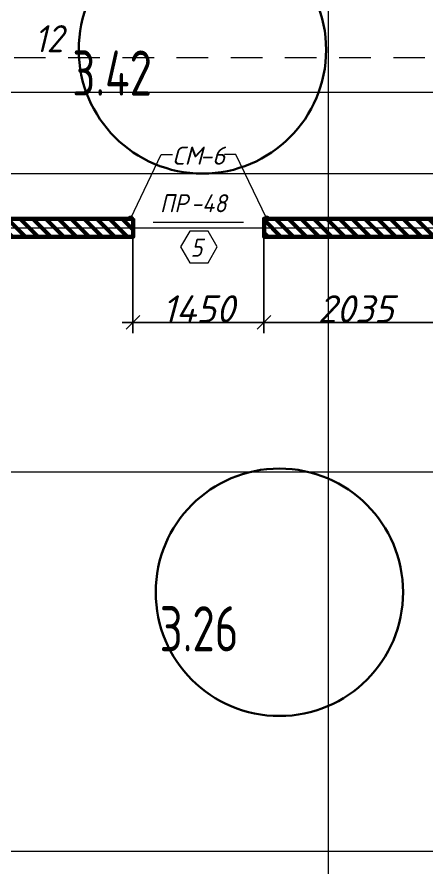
# Model space of a CAD drawing. Header units: millimetres. Extents: x 12986 to 523328, y -9759 to 30092.
# Drawn here: x 497792 to 502331, y -455 to 8963 of the extents above; entities that cross this region are included whole.
import ezdxf

# ---------------------------------------------------------------- set-up
doc = ezdxf.new("R2010")
doc.units = ezdxf.units.MM
doc.linetypes.add('01 Штриховая _4 мм_', pattern=[600, 350, -250])
doc.layers.add('0)Допникки кружки', color=7, linetype='Continuous', plot=False)
for name, color, linetype, lineweight in [('5) Блок ячеистый', 160, 'Continuous', 60), ('A-ANNO-DIMS', 7, 'Continuous', 9), ('A-ANNO-SYMB', 7, 'Continuous', 9), ('A-AREA-IDEN', 7, 'Continuous', 9), ('A-DOOR-IDEN', 7, 'Continuous', 9), ('A-GENM', 7, 'Continuous', 9), ('A-GENM-1', 7, 'Continuous', 25), ('A-GENM-IDEN', 7, 'Continuous', 9), ('A-WALL-FNSH-2', 7, 'Continuous', 5), ('G-ANNO-SYMB-1', 7, '01 Штриховая _4 мм_', 9), ('Оси-1', 7, 'Continuous', 20)]:
    doc.layers.add(name, color=color, linetype=linetype, lineweight=lineweight)
doc.layers.add('A-WALL-11', color=7, linetype='Continuous', lineweight=13, true_color=0x800000)
doc.styles.add('ISOCPEUR_I_2', font='isocpeui.ttf', dxfattribs={"height": 300})
doc.styles.add('ISOCPEUR_I_3', font='isocpeui.ttf', dxfattribs={"width": 0.9, "height": 200})
doc.styles.add('ISOCPEUR_I_4', font='isocpeui.ttf', dxfattribs={"width": 0.9, "height": 300})
doc.styles.add('СПДС', font='ГОСТ тип А.ttf', dxfattribs={"width": 0.9})
doc.dimstyles.new('ISO-2_0_0_9К_СРЕДНИЙ_2', dxfattribs={"dimscale": 304.8, "dimtxt": 199.196235, "dimasz": 0.492126, "dimexe": 0.393701, "dimexo": 0, "dimgap": 0, "dimtad": 1, "dimdec": 0, "dimzin": 0, "dimdsep": 46, "dimtxsty": 'ISOCPEUR_I_2', "dimblk1": 'OBLIQUE', "dimblk2": 'OBLIQUE', "dimsah": 1, "dimcen": 0.09, "dimdle": 0.393701, "dimazin": 0, "dimtfac": 1, "dimtdec": 4, "dimtix": 1, "dimtmove": 0, "dimatfit": 3, "dimfxl": 1, "dimtvp": 1, "dimtolj": 1, "dimtzin": 0, "dimarcsym": 2})

# ---------------------------------------------------------------- blocks, each defined once
blk = doc.blocks.new('Фахверк_СКБ_Уголок_Тип 2 - СМ-6_200х2180 h-30007491-АР1_1_Кладочный план 3 этажа')
at = {"layer": 'A-GENM-1'}
for p, q in [((125, 156), (125, 81)), ((200, 156), (125, 156)), ((131, 81), (131, 150)), ((131, 150), (200, 150)), ((200, 150), (200, 156)), ((125, 81), (131, 81)), ((131, 19), (125, 19)), ((125, 19), (125, -56)), ((131, -50), (131, 19)), ((125, -56), (200, -56)), ((200, -50), (131, -50)), ((200, -56), (200, -50))]:
    blk.add_line(p, q, dxfattribs=at)
blk = doc.blocks.new('Стойка_Влож_Полоса боковая - Полоса-27101091-АР1_1_Кладочный план 3 этажа')
at = {"layer": 'A-GENM'}
for p, q in [((-5, 85), (0, 85)), ((-5, -85), (-5, 85)), ((0, 31), (0, -31)), ((0, -85), (-5, -85))]:
    blk.add_line(p, q, dxfattribs=at)
blk = doc.blocks.new('_Oblique')
at = {"color": 0, "linetype": 'ByBlock', "lineweight": -2}
blk.add_line((-0.5, -0.5), (0.5, 0.5), dxfattribs=at)
blk = doc.blocks.new('*D3467')
at = {"layer": 'A-ANNO-DIMS', "color": 0, "lineweight": -2, "transparency": 16777216}
for p, q in [((499075.8, 6522.7), (499075.8, 5463.9)), ((500525.8, 6522.7), (500525.8, 5463.9)), ((498955.8, 5583.9), (500645.8, 5583.9))]:
    blk.add_line(p, q, dxfattribs=at)
at = {"layer": 'Defpoints', "color": 0, "transparency": 16777216}
for p in [(499075.8, 6522.7), (500525.8, 6522.7), (500525.8, 5583.9)]:
    blk.add_point(p, dxfattribs=at)
at = {"layer": 'A-ANNO-DIMS', "color": 0, "lineweight": -2, "transparency": 16777216, "xscale": 150, "yscale": 150, "zscale": 150, "rotation": 180}
blk.add_blockref('_Oblique', (499075.8, 5583.9), dxfattribs=at)
at = {"layer": 'A-ANNO-DIMS', "color": 0, "lineweight": -2, "transparency": 16777216, "xscale": 150, "yscale": 150, "zscale": 150}
blk.add_blockref('_Oblique', (500525.8, 5583.9), dxfattribs=at)
at = {"layer": 'A-ANNO-DIMS', "color": 0, "transparency": 16777216, "insert": (499800.8, 5733.9), "char_height": 300, "width": 579.201, "attachment_point": 5, "style": 'ISOCPEUR_I_2'}
blk.add_mtext('\\A1;1450', dxfattribs=at)
blk = doc.blocks.new('*D3468')
at = {"layer": 'A-ANNO-DIMS', "color": 0, "lineweight": -2, "transparency": 16777216}
for p, q in [((500525.8, 6522.7), (500525.8, 5463.9)), ((502560.8, 5690), (502560.8, 5463.9)), ((500405.8, 5583.9), (502680.8, 5583.9))]:
    blk.add_line(p, q, dxfattribs=at)
at = {"layer": 'Defpoints', "color": 0, "transparency": 16777216}
for p in [(500525.8, 6522.7), (502560.8, 5690), (502560.8, 5583.9)]:
    blk.add_point(p, dxfattribs=at)
at = {"layer": 'A-ANNO-DIMS', "color": 0, "lineweight": -2, "transparency": 16777216, "xscale": 150, "yscale": 150, "zscale": 150, "rotation": 180}
blk.add_blockref('_Oblique', (500525.8, 5583.9), dxfattribs=at)
at = {"layer": 'A-ANNO-DIMS', "color": 0, "lineweight": -2, "transparency": 16777216, "xscale": 150, "yscale": 150, "zscale": 150}
blk.add_blockref('_Oblique', (502560.8, 5583.9), dxfattribs=at)
at = {"layer": 'A-ANNO-DIMS', "color": 0, "transparency": 16777216, "insert": (501543.3, 5733.9), "char_height": 300, "width": 606.782, "attachment_point": 5, "style": 'ISOCPEUR_I_2'}
blk.add_mtext('\\A1;2035', dxfattribs=at)
blk = doc.blocks.new('AAR_СКБ_Марка_Двери_Перемычка и проем - Марка перемычки и проема-25306769-АР1_1_Кладочный план 3 этажа')
at = {"layer": 'A-DOOR-IDEN'}
for p, q in [((-5, 0), (5, 0)), ((-0.968, -0.984), (-1.986, -2.747)), ((1.067, -0.984), (-0.968, -0.984)), ((2.085, -2.747), (1.067, -0.984)), ((-1.986, -2.747), (-0.968, -4.509)), ((1.067, -4.509), (2.085, -2.747)), ((-0.968, -4.509), (1.067, -4.509))]:
    blk.add_line(p, q, dxfattribs=at)

msp = doc.modelspace()

# ---------------------------------------------------------------- hatches: boundary and pattern name
at = {"layer": '5) Блок ячеистый'}
h = msp.add_hatch(dxfattribs=at)
h.set_pattern_fill('FP_1', color=256, style=0, pattern_type=2)
h.set_pattern_definition([(135, (395430.81, -3869.25), (-70.71068, -70.71068), [])])
h.paths.add_polyline_path([(502560.80859, 6530.74642), (502560.80859, 6730.74642), (500526.80859, 6730.74642), (500526.80859, 6530.74642), (500595.80859, 6530.74642)], flags=0)
h.paths.add_polyline_path([(497262.14007, 6530.74642), (499075.80857, 6530.74642), (499075.80857, 6730.74642), (497040.80855, 6730.74642), (497040.80855, 6530.74642)], flags=0)
h.paths.add_polyline_path([(489640.80855, 6530.74642), (489640.80855, 6730.74642), (488940.80861, 6730.74642), (488940.80861, 6530.74642), (489139.03912, 6530.74642)], flags=0)
h.paths.add_polyline_path([(487260.80855, 6530.74642), (487940.80861, 6530.74642), (487940.80861, 6730.74642), (487260.80855, 6730.74642)], flags=0)
at = {"layer": 'A-GENM-IDEN'}
h = msp.add_hatch(color=256, dxfattribs=at)
edge = h.paths.add_edge_path(flags=0)
edge.add_arc((499050.80859, 6736.74642), 25, 0, 360)
h = msp.add_hatch(color=256, dxfattribs=at)
edge = h.paths.add_edge_path(flags=0)
edge.add_arc((500555.80859, 6736.74642), 25, 0, 360)

# ---------------------------------------------------------------- linework, layer by layer
at = {"layer": '0)Допникки кружки', "color": 1, "lineweight": 30}
for centre in [(499845.19418, 8600.13204), (500697.19418, 2597.13204)]:
    msp.add_circle(centre, 1369.38563, dxfattribs=at)
at = {"layer": '5) Блок ячеистый'}
for points in [[(499079.80859, 6730.74642), (497040.80855, 6730.74642), (497040.80855, 6530.74642), (499079.80859, 6530.74642)], [(502560.80859, 6730.74642), (500526.80859, 6730.74642), (500526.80859, 6530.74642), (502560.80859, 6530.74642)]]:
    msp.add_lwpolyline(points, close=True, dxfattribs=at)
at = {"layer": 'A-GENM-IDEN'}
for p, q in [((499050.80859, 6736.74642), (499387.30202, 7441.46963)), ((499387.30202, 7441.46963), (499512.08201, 7441.46963)), ((500216.67083, 7441.46963), (500089.53513, 7441.46963)), ((500555.80859, 6736.74642), (500216.67083, 7441.46963))]:
    msp.add_line(p, q, dxfattribs=at)
for centre in [(499050.80859, 6736.74642), (500555.80859, 6736.74642)]:
    msp.add_circle(centre, 25, dxfattribs=at)
at = {"layer": 'A-WALL-11'}
msp.add_line((389220.80855, 7230.74641), (521382.43658, 7230.74641), dxfattribs=at)
at = {"layer": 'A-WALL-FNSH-2'}
for p, q in [((499010.80859, 6730.74642), (497040.80855, 6730.74642)), ((499075.80857, 6530.74642), (499075.80857, 6730.74642)), ((502560.80859, 6730.74642), (500595.80859, 6730.74642)), ((500525.80857, 6661.74642), (500525.80857, 6599.74642)), ((497040.80855, 6530.74642), (499010.80859, 6530.74642)), ((500595.80859, 6530.74642), (502560.80859, 6530.74642))]:
    msp.add_line(p, q, dxfattribs=at)
at = {"layer": 'G-ANNO-SYMB-1'}
msp.add_line((438359.01269, 8514.02489), (522235.85803, 8514.02489), dxfattribs=at)
at = {"layer": 'Оси-1'}
for p, q in [((501240.80852, -8019.25359), (501240.80852, 24767.68957)), ((389220.80855, 8130.74641), (521382.43658, 8130.74641)), ((389220.80855, 6630.74641), (521382.43658, 6630.74641)), ((389220.80855, 3930.74641), (521382.43658, 3930.74641)), ((389220.80855, -269.25359), (521382.43658, -269.25359))]:
    msp.add_line(p, q, dxfattribs=at)

# ---------------------------------------------------------------- block references
at = {"layer": 'A-DOOR-IDEN', "xscale": 99.99999999999993, "yscale": 99.99999999999993, "zscale": 99.99999999999993}
msp.add_blockref('AAR_СКБ_Марка_Двери_Перемычка и проем - Марка перемычки и проема-25306769-АР1_1_Кладочный план 3 этажа', (499800.80857, 6692.97346), dxfattribs=at)
at = {"layer": 'A-GENM', "rotation": 180}
msp.add_blockref('Стойка_Влож_Полоса боковая - Полоса-27101091-АР1_1_Кладочный план 3 этажа', (499085.80859, 6630.74642), dxfattribs=at)
at = {"layer": 'A-GENM'}
msp.add_blockref('Стойка_Влож_Полоса боковая - Полоса-27101091-АР1_1_Кладочный план 3 этажа', (500520.80859, 6630.74642), dxfattribs=at)
at = {"layer": 'A-GENM-1', "rotation": 180}
msp.add_blockref('Фахверк_СКБ_Уголок_Тип 2 - СМ-6_200х2180 h-30007491-АР1_1_Кладочный план 3 этажа', (499210.80859, 6680.74642), dxfattribs=at)
at = {"layer": 'A-GENM-1'}
msp.add_blockref('Фахверк_СКБ_Уголок_Тип 2 - СМ-6_200х2180 h-30007491-АР1_1_Кладочный план 3 этажа', (500395.80859, 6580.74642), dxfattribs=at)

# ---------------------------------------------------------------- texts
at = {"layer": 'A-ANNO-SYMB', "insert": (497813.16788, 8873.56828), "char_height": 300, "width": 598.8605625, "attachment_point": 1, "style": 'ISOCPEUR_I_3'}
msp.add_mtext(' 12', dxfattribs=at)
at = {"layer": 'A-AREA-IDEN', "char_height": 500, "attachment_point": 1, "style": 'СПДС'}
for s, insert, width in [('3.42', (498404.55371, 8593.12784), 1370.885625), ('3.26', (499371.90807, 2442.96264), 1327.5945)]:
    msp.add_mtext(s, dxfattribs=dict(at, insert=insert, width=width))
at = {"layer": 'A-DOOR-IDEN', "insert": (499714.61004, 6510.33209), "char_height": 200, "width": 158.734125, "attachment_point": 1, "style": 'ISOCPEUR_I_2'}
msp.add_mtext('\\fISOCPEUR|b0|i1|c204|p34|;\\W.9;5', dxfattribs=at)
at = {"layer": 'A-GENM-IDEN', "char_height": 200, "attachment_point": 1}
for s, insert, width, style in [('СМ', (499512.08201, 7529.08422), 367.9745625, 'ISOCPEUR_I_2'), ('СМ', (499512.08201, 7529.08422), 367.9745625, 'ISOCPEUR_I_2'), ('-6', (499815.69138, 7529.08422), 317.46825, 'ISOCPEUR_I_2'), ('-6', (499815.69138, 7529.08422), 317.46825, 'ISOCPEUR_I_2'), ('ПР', (499375.02364, 7002.26233), 416.8775, 'ISOCPEUR_I_4'), ('-48', (499718.98197, 7002.26233), 561.18125, 'ISOCPEUR_I_4')]:
    msp.add_mtext(s, dxfattribs=dict(at, insert=insert, width=width, style=style))

# ---------------------------------------------------------------- dimensions: what is measured, and where the dimension line sits
at = {"layer": 'A-ANNO-DIMS'}
for base, p1, p2, override, picture, middle in [((500525.80857, 5583.94302), (499075.80857, 6522.74642), (500525.80857, 6522.74642), {"dimpost": '<>', "dimfxl": 1450}, '*D3467', (499800.80857, 5733.94302)), ((502560.80859, 5583.94302), (500525.80857, 6522.74642), (502560.80859, 5690.00904), {"dimpost": '<>', "dimfxl": 2198.789808}, '*D3468', (501543.30858, 5733.94302))]:
    dim = msp.add_linear_dim(base=base, p1=p1, p2=p2, dimstyle='ISO-2_0_0_9К_СРЕДНИЙ_2', override=override, dxfattribs=at)
    dim.commit()
    dim.dimension.update_dxf_attribs({"geometry": picture, "text_midpoint": middle})

doc.saveas('drawing.dxf')
